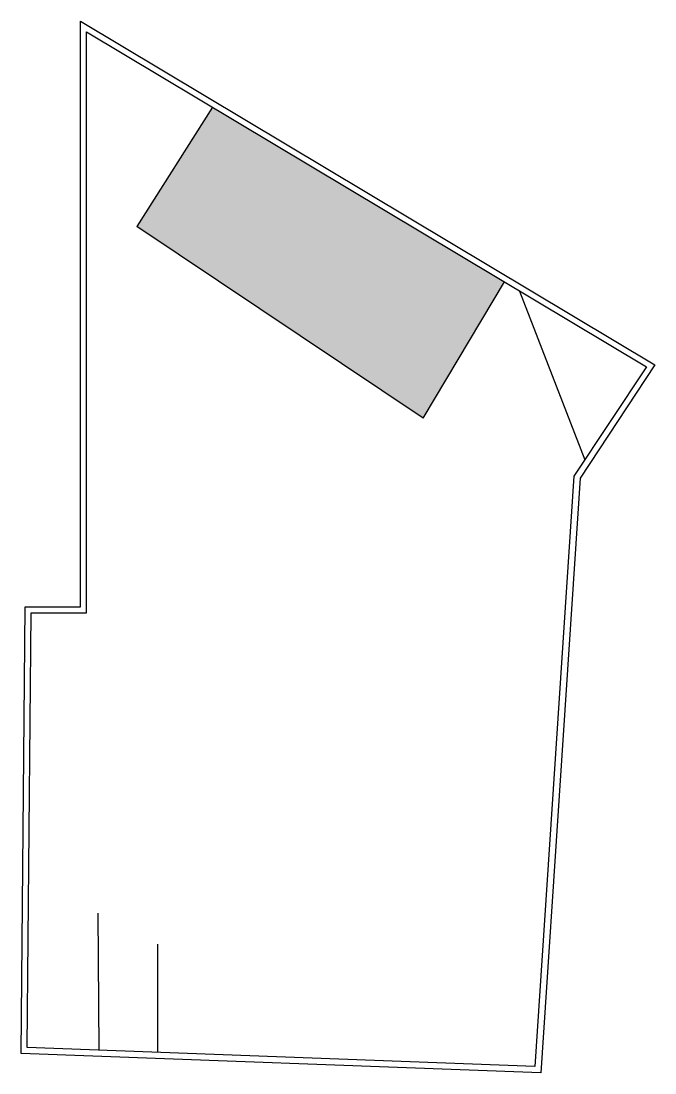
# Model space of a CAD drawing. Header units: millimetres. Extents: x -5531 to 6360, y -9716 to 10008.
import ezdxf

# ---------------------------------------------------------------- set-up
doc = ezdxf.new("R2010")
doc.units = ezdxf.units.MM

msp = doc.modelspace()

# ---------------------------------------------------------------- hatches: boundary and pattern name
at = {"true_color": 0xf26722}
h = msp.add_hatch(color=30, dxfattribs=at)
h.dxf.hatch_style = 1
h.paths.add_polyline_path([(2015, 2562), (3535, 5115), (-1940, 8391), (-3356, 6153)])

# ---------------------------------------------------------------- linework, layer by layer
for p, q in [((-1940, 8391), (-3356, 6153)), ((2015, 2562), (-3356, 6153)), ((2015, 2562), (3535, 5115)), ((3822, 4943), (5044, 1781)), ((-4064, -9289), (-4087, -6719)), ((-2966, -9330), (-2964, -7301))]:
    msp.add_line(p, q)
for points in [[(-5531, -9349), (-5455, -974), (-4418, -974), (-4418, 10008), (6360, 3559), (4954, 1436), (4216, -9716)], [(-5415, -9238), (-5341, -1089), (-4303, -1089), (-4303, 9805), (6198, 3522), (4841, 1474), (4109, -9597)]]:
    msp.add_lwpolyline(points, close=True)

doc.saveas('drawing.dxf')
